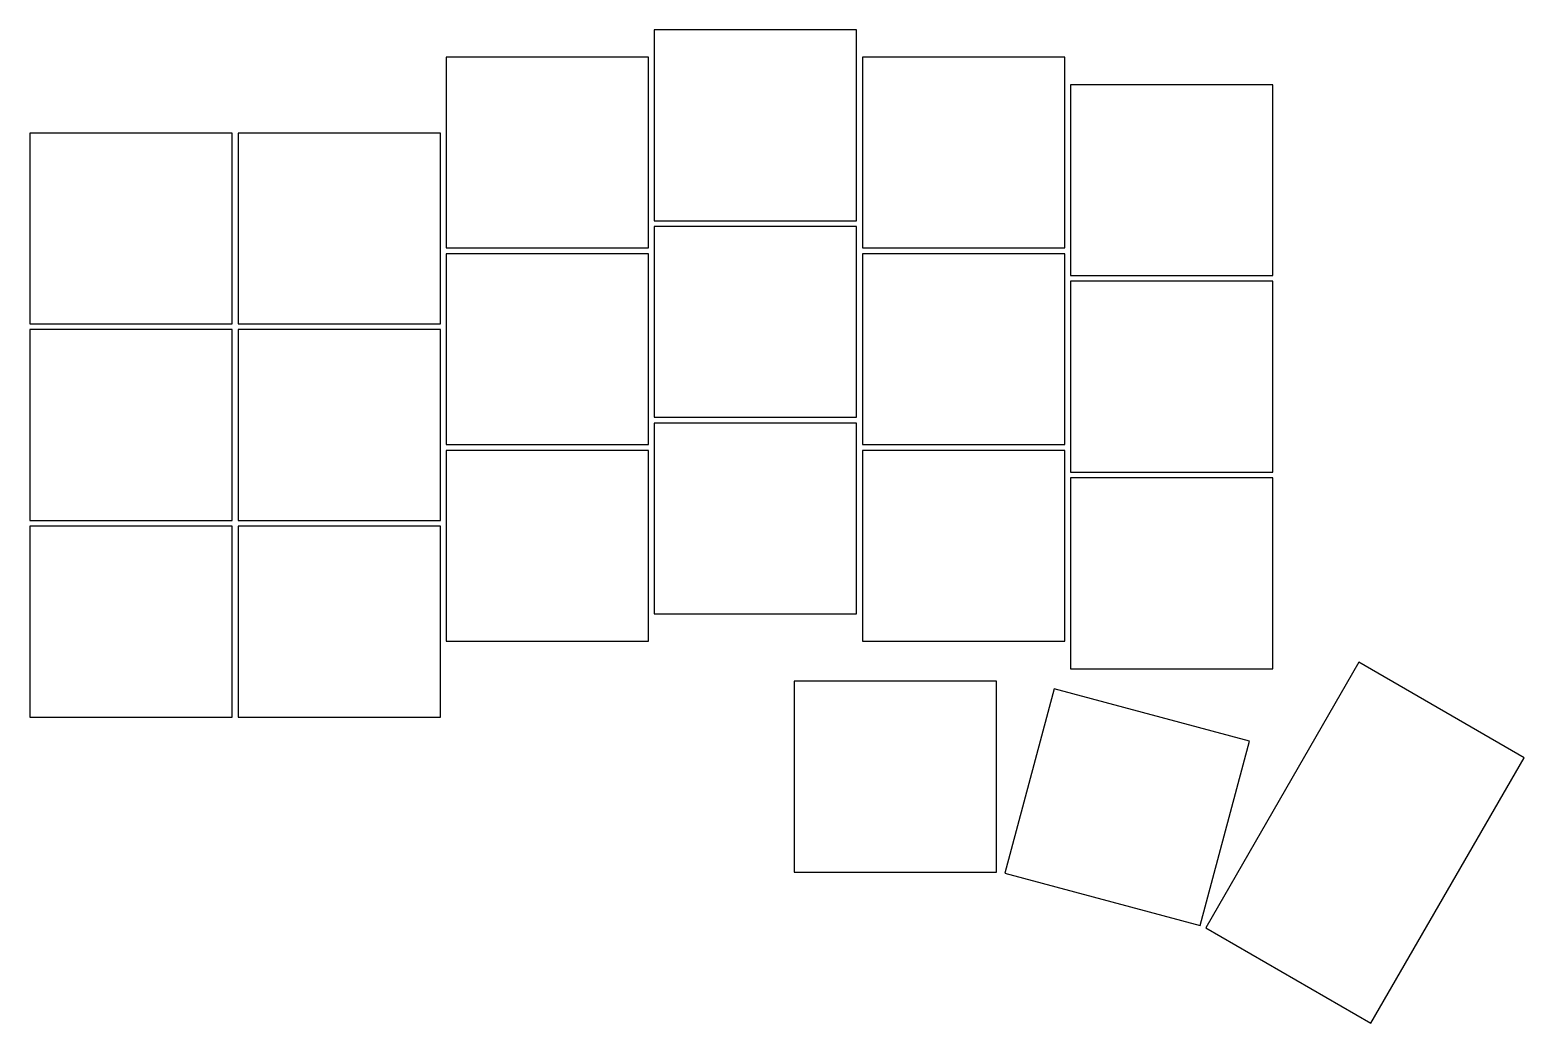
# Model space of a CAD drawing. Header units: millimetres. Extents: x 9 to 138, y -35 to 51.
import ezdxf

# ---------------------------------------------------------------- set-up
doc = ezdxf.new("R2010")
doc.units = ezdxf.units.MM

msp = doc.modelspace()

# ---------------------------------------------------------------- linework, layer by layer
for p, q in [((80.75, 51.17), (63.25, 51.17)), ((63.25, 51.17), (63.25, 34.67)), ((80.75, 34.67), (80.75, 51.17)), ((62.75, 48.81), (45.25, 48.81)), ((45.25, 48.81), (45.25, 32.31)), ((62.75, 32.31), (62.75, 48.81)), ((98.75, 48.81), (81.25, 48.81)), ((81.25, 48.81), (81.25, 32.31)), ((98.75, 32.31), (98.75, 48.81)), ((116.75, 46.43), (99.25, 46.43)), ((99.25, 46.43), (99.25, 29.93)), ((116.75, 29.93), (116.75, 46.43)), ((26.75, 42.25), (9.25, 42.25)), ((9.25, 42.25), (9.25, 25.75)), ((26.75, 25.75), (26.75, 42.25)), ((44.75, 42.25), (27.25, 42.25)), ((27.25, 42.25), (27.25, 25.75)), ((44.75, 25.75), (44.75, 42.25)), ((63.25, 34.67), (80.75, 34.67)), ((80.75, 34.17), (63.25, 34.17)), ((63.25, 34.17), (63.25, 17.67)), ((80.75, 17.67), (80.75, 34.17)), ((45.25, 32.31), (62.75, 32.31)), ((81.25, 32.31), (98.75, 32.31)), ((62.75, 31.81), (45.25, 31.81)), ((45.25, 31.81), (45.25, 15.31)), ((62.75, 15.31), (62.75, 31.81)), ((98.75, 31.81), (81.25, 31.81)), ((81.25, 31.81), (81.25, 15.31)), ((98.75, 15.31), (98.75, 31.81)), ((99.25, 29.93), (116.75, 29.93)), ((116.75, 29.43), (99.25, 29.43)), ((99.25, 29.43), (99.25, 12.93)), ((116.75, 12.93), (116.75, 29.43)), ((9.25, 25.75), (26.75, 25.75)), ((26.75, 25.25), (9.25, 25.25)), ((9.25, 25.25), (9.25, 8.75)), ((26.75, 8.75), (26.75, 25.25)), ((27.25, 25.75), (44.75, 25.75)), ((44.75, 25.25), (27.25, 25.25)), ((27.25, 25.25), (27.25, 8.75)), ((44.75, 8.75), (44.75, 25.25)), ((63.25, 17.67), (80.75, 17.67)), ((80.75, 17.17), (63.25, 17.17)), ((63.25, 17.17), (63.25, 0.67)), ((80.75, 0.67), (80.75, 17.17)), ((45.25, 15.31), (62.75, 15.31)), ((62.75, 14.81), (45.25, 14.81)), ((45.25, 14.81), (45.25, -1.69)), ((62.75, -1.69), (62.75, 14.81)), ((81.25, 15.31), (98.75, 15.31)), ((98.75, 14.81), (81.25, 14.81)), ((81.25, 14.81), (81.25, -1.69)), ((98.75, -1.69), (98.75, 14.81)), ((99.25, 12.93), (116.75, 12.93)), ((116.75, 12.43), (99.25, 12.43)), ((99.25, 12.43), (99.25, -4.07)), ((116.75, -4.07), (116.75, 12.43)), ((9.25, 8.75), (26.75, 8.75)), ((26.75, 8.25), (9.25, 8.25)), ((9.25, 8.25), (9.25, -8.25)), ((26.75, -8.25), (26.75, 8.25)), ((27.25, 8.75), (44.75, 8.75)), ((44.75, 8.25), (27.25, 8.25)), ((27.25, 8.25), (27.25, -8.25)), ((44.75, -8.25), (44.75, 8.25)), ((63.25, 0.67), (80.75, 0.67)), ((45.25, -1.69), (62.75, -1.69)), ((81.25, -1.69), (98.75, -1.69)), ((124.2, -3.52), (110.95, -26.47)), ((138.49, -11.77), (124.2, -3.52)), ((92.85, -5.16), (75.35, -5.16)), ((75.35, -5.16), (75.35, -21.66)), ((92.85, -21.66), (92.85, -5.16)), ((99.25, -4.07), (116.75, -4.07)), ((97.83, -5.82), (93.56, -21.76)), ((114.74, -10.35), (97.83, -5.82)), ((9.25, -8.25), (26.75, -8.25)), ((27.25, -8.25), (44.75, -8.25)), ((110.47, -26.29), (114.74, -10.35)), ((125.24, -34.72), (138.49, -11.77)), ((75.35, -21.66), (92.85, -21.66)), ((93.56, -21.76), (110.47, -26.29)), ((110.95, -26.47), (125.24, -34.72))]:
    msp.add_line(p, q)

doc.saveas('drawing.dxf')
